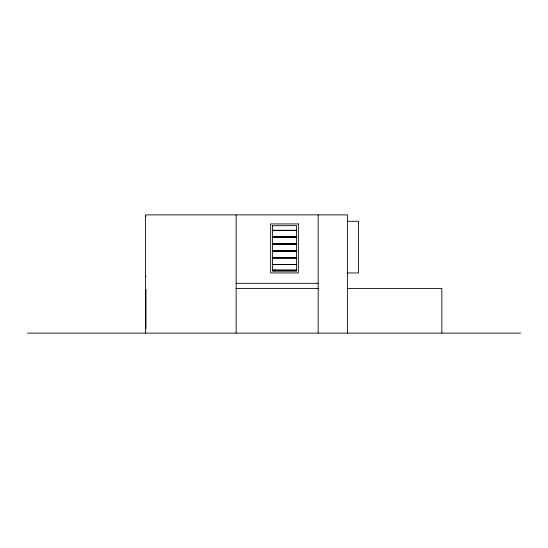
<?xml version="1.0" encoding="UTF-8"?>
<svg xmlns="http://www.w3.org/2000/svg" width="548" height="548" viewBox="0 0 548 548"><rect width="100%" height="100%" fill="white"/><g stroke="black" fill="none" stroke-linecap="round" stroke-linejoin="round"><path stroke-width="0.82" d="M145.549 216.2L146.131 216.2M347.391 221.289L358.515 221.289L358.515 272.952L347.391 272.952M272.411 225.742L296.55 225.639L296.55 271.144L272.411 271.144L272.411 225.639M272.411 230.256L296.55 230.256M272.411 230.441L296.55 230.441M272.411 236.476L296.55 236.476M272.411 236.661L296.55 236.661M272.411 236.996L296.55 236.996M272.411 237.092L296.55 237.092M272.411 243.49L296.55 243.49M272.411 243.675L296.55 243.675M272.411 244.1L296.55 244.1M272.411 244.196L296.55 244.196M272.411 250.587L296.55 250.587M272.411 250.779L296.55 250.779M272.411 251.011L296.55 251.011M272.411 251.107L296.55 251.107M272.411 257.505L296.55 257.505M272.411 257.69L296.55 257.69M272.411 257.923L296.55 257.923M272.411 258.026L296.55 258.026M272.411 264.417L296.55 264.417M272.411 264.609L296.55 264.609M272.411 270.075L296.55 270.075M272.411 270.26L296.55 270.26M145.549 276.35L146.131 276.35M236.147 283.323L318.169 283.323M236.147 288.447L318.169 288.447M347.391 288.447L441.852 288.447L441.852 333.102M27.4 333.122L520.6 333.122M347.391 333.102L347.391 214.878L145.549 214.878L145.549 333.102M318.169 214.878L318.169 333.102M274.986 269.5L274.986 271.185M236.147 214.878L236.147 333.102M145.98 289.358L145.98 328.54M298.359 223.927L270.644 223.927L270.644 272.952L298.359 272.952L298.359 223.927"/></g></svg>
